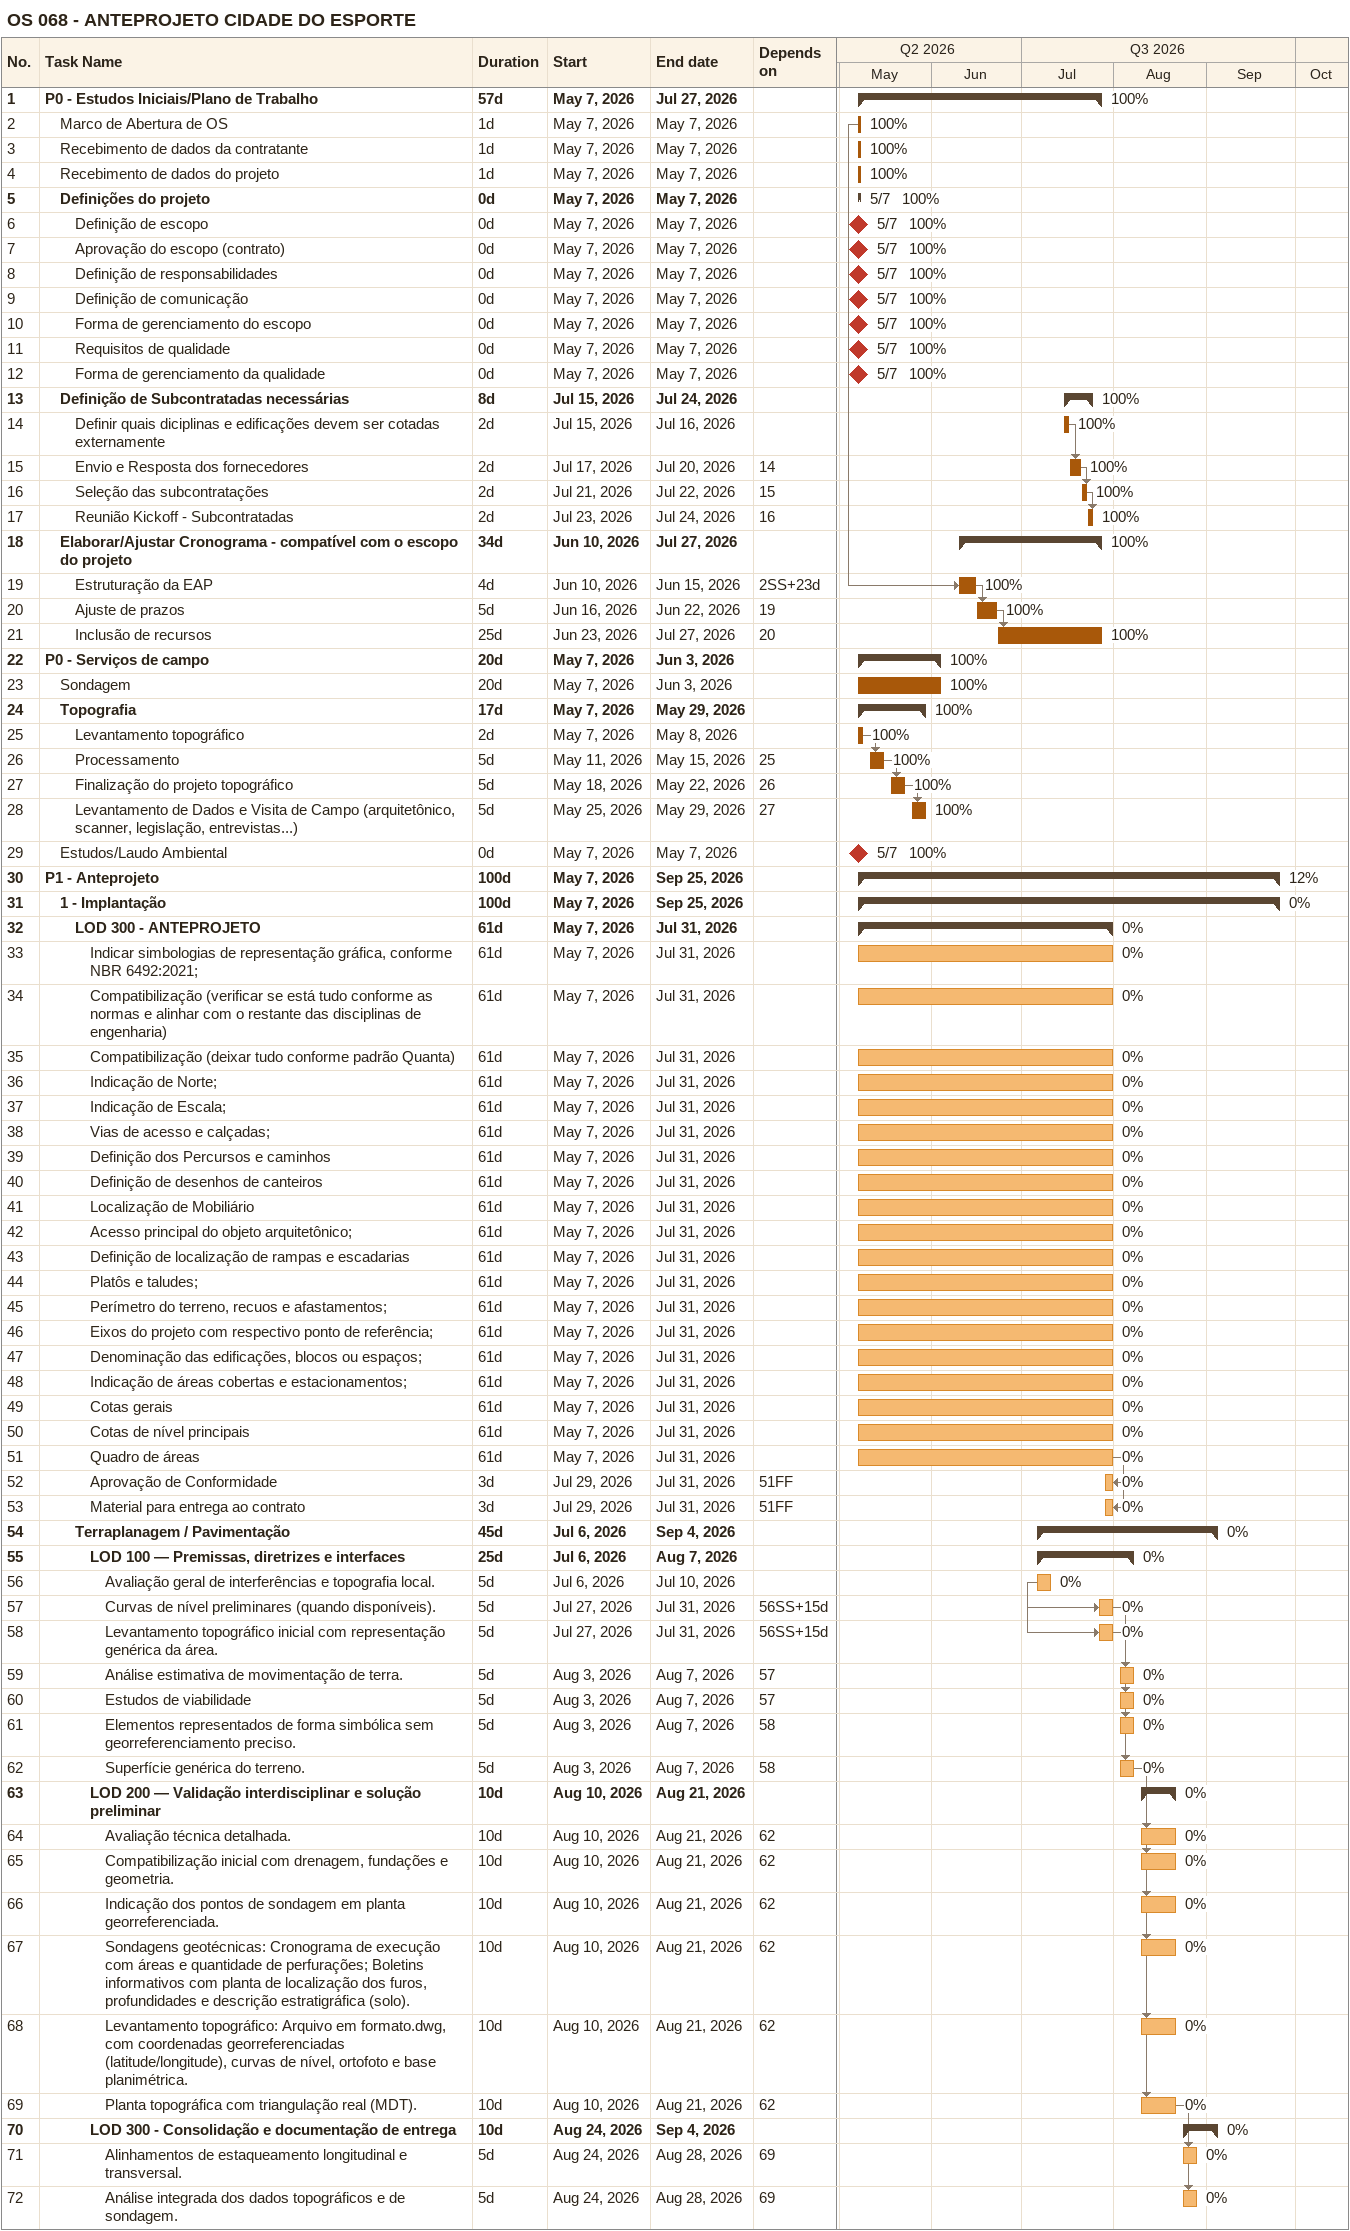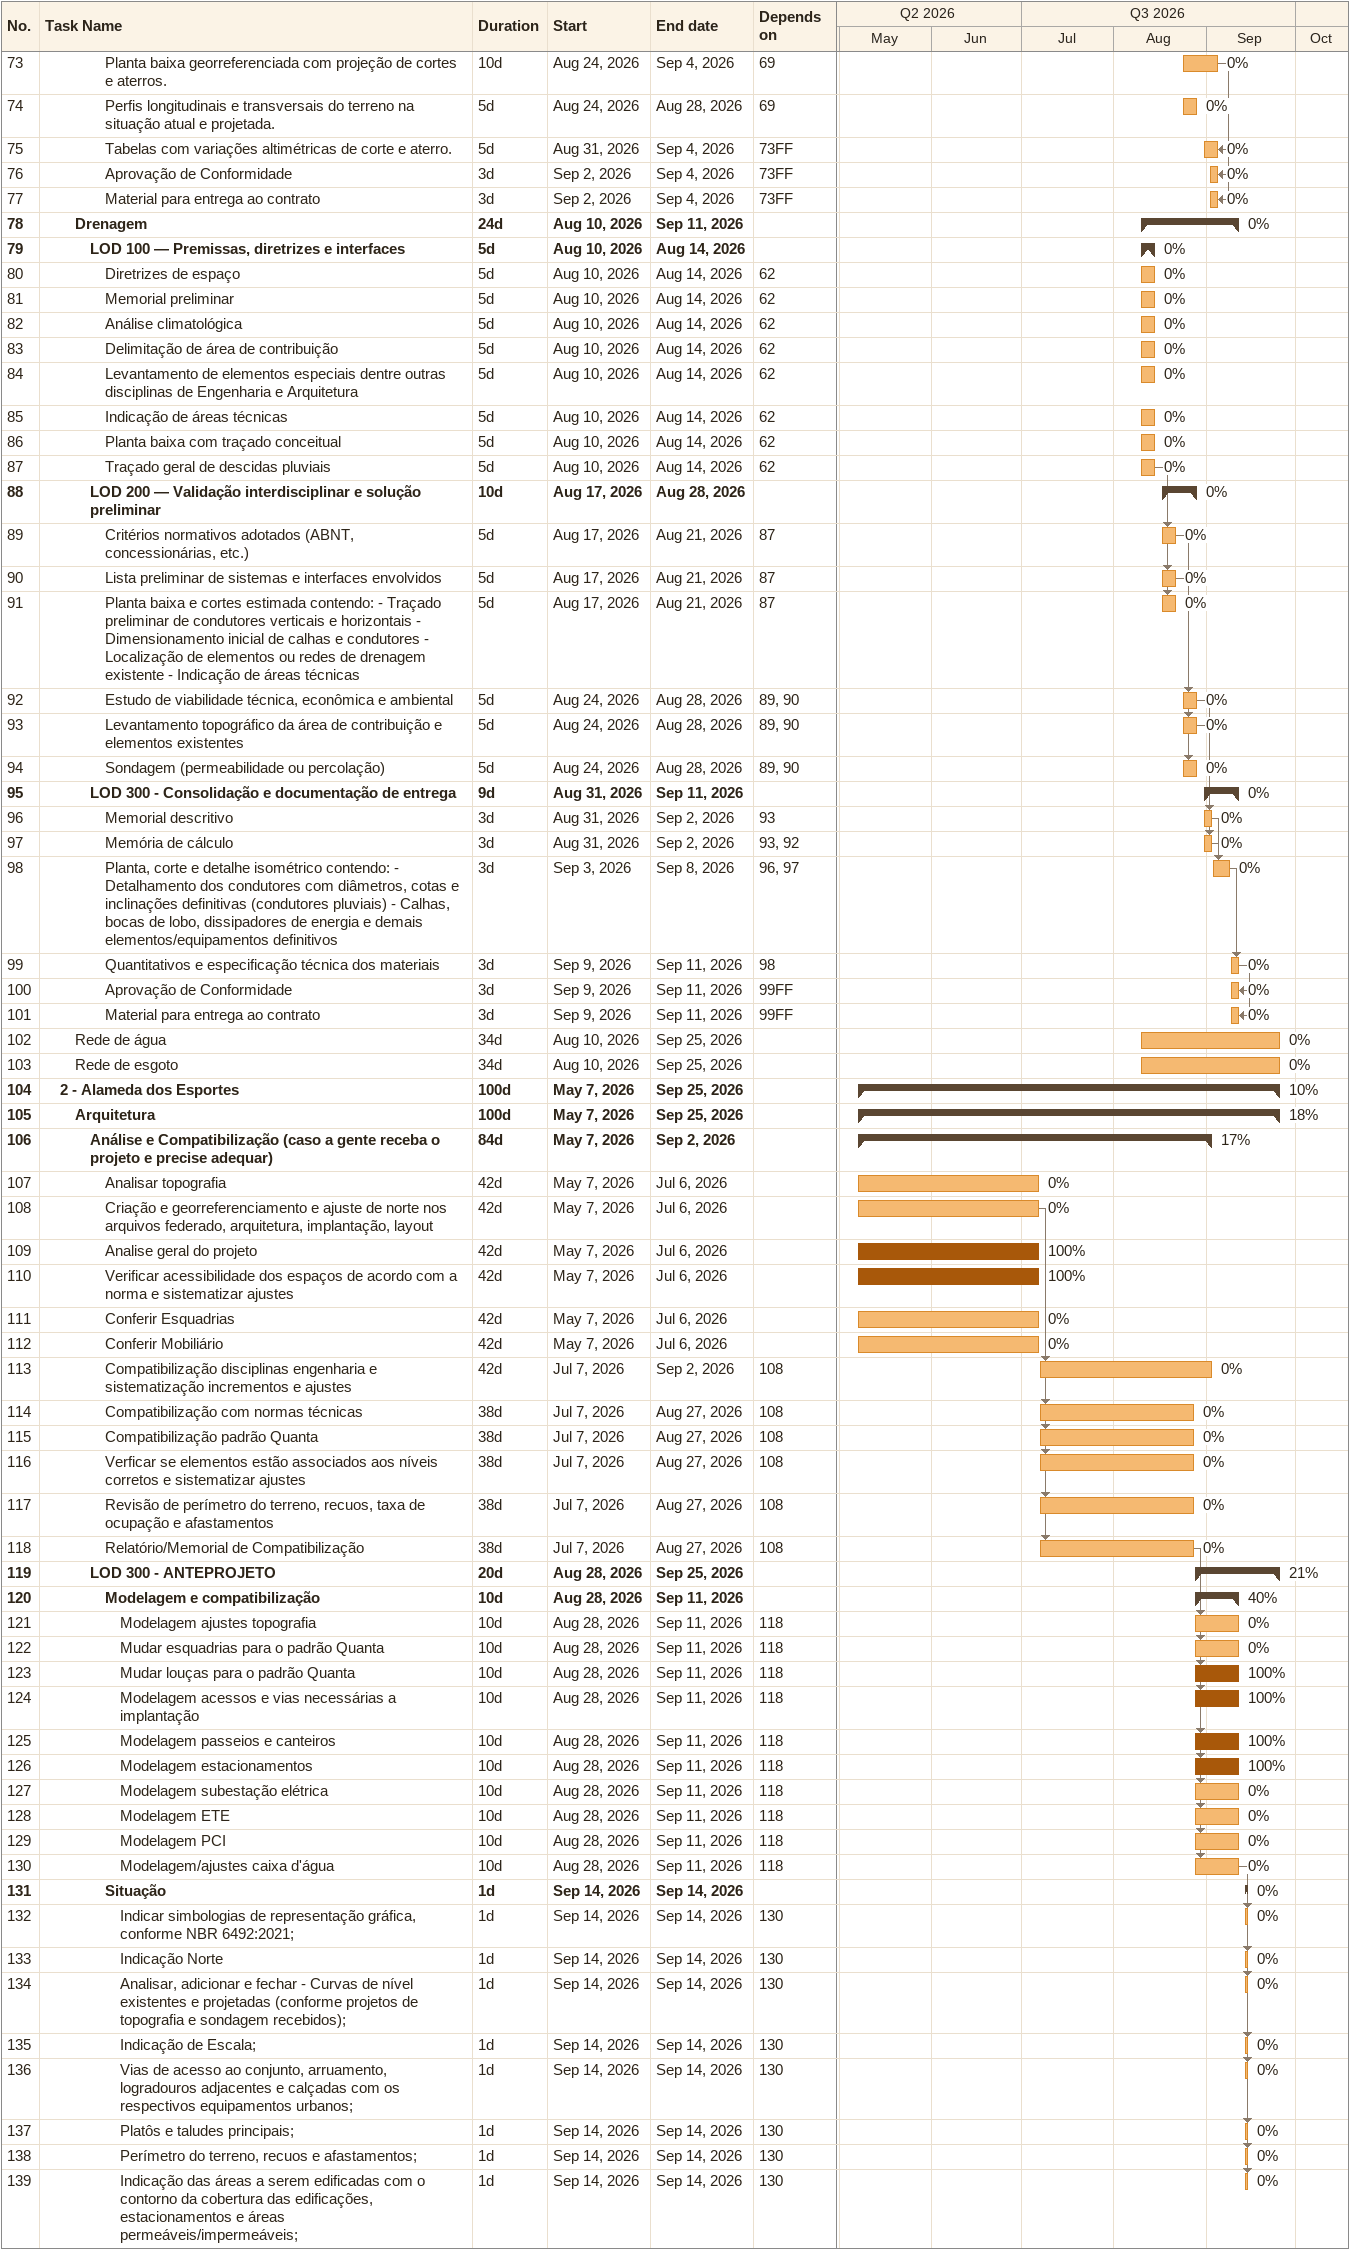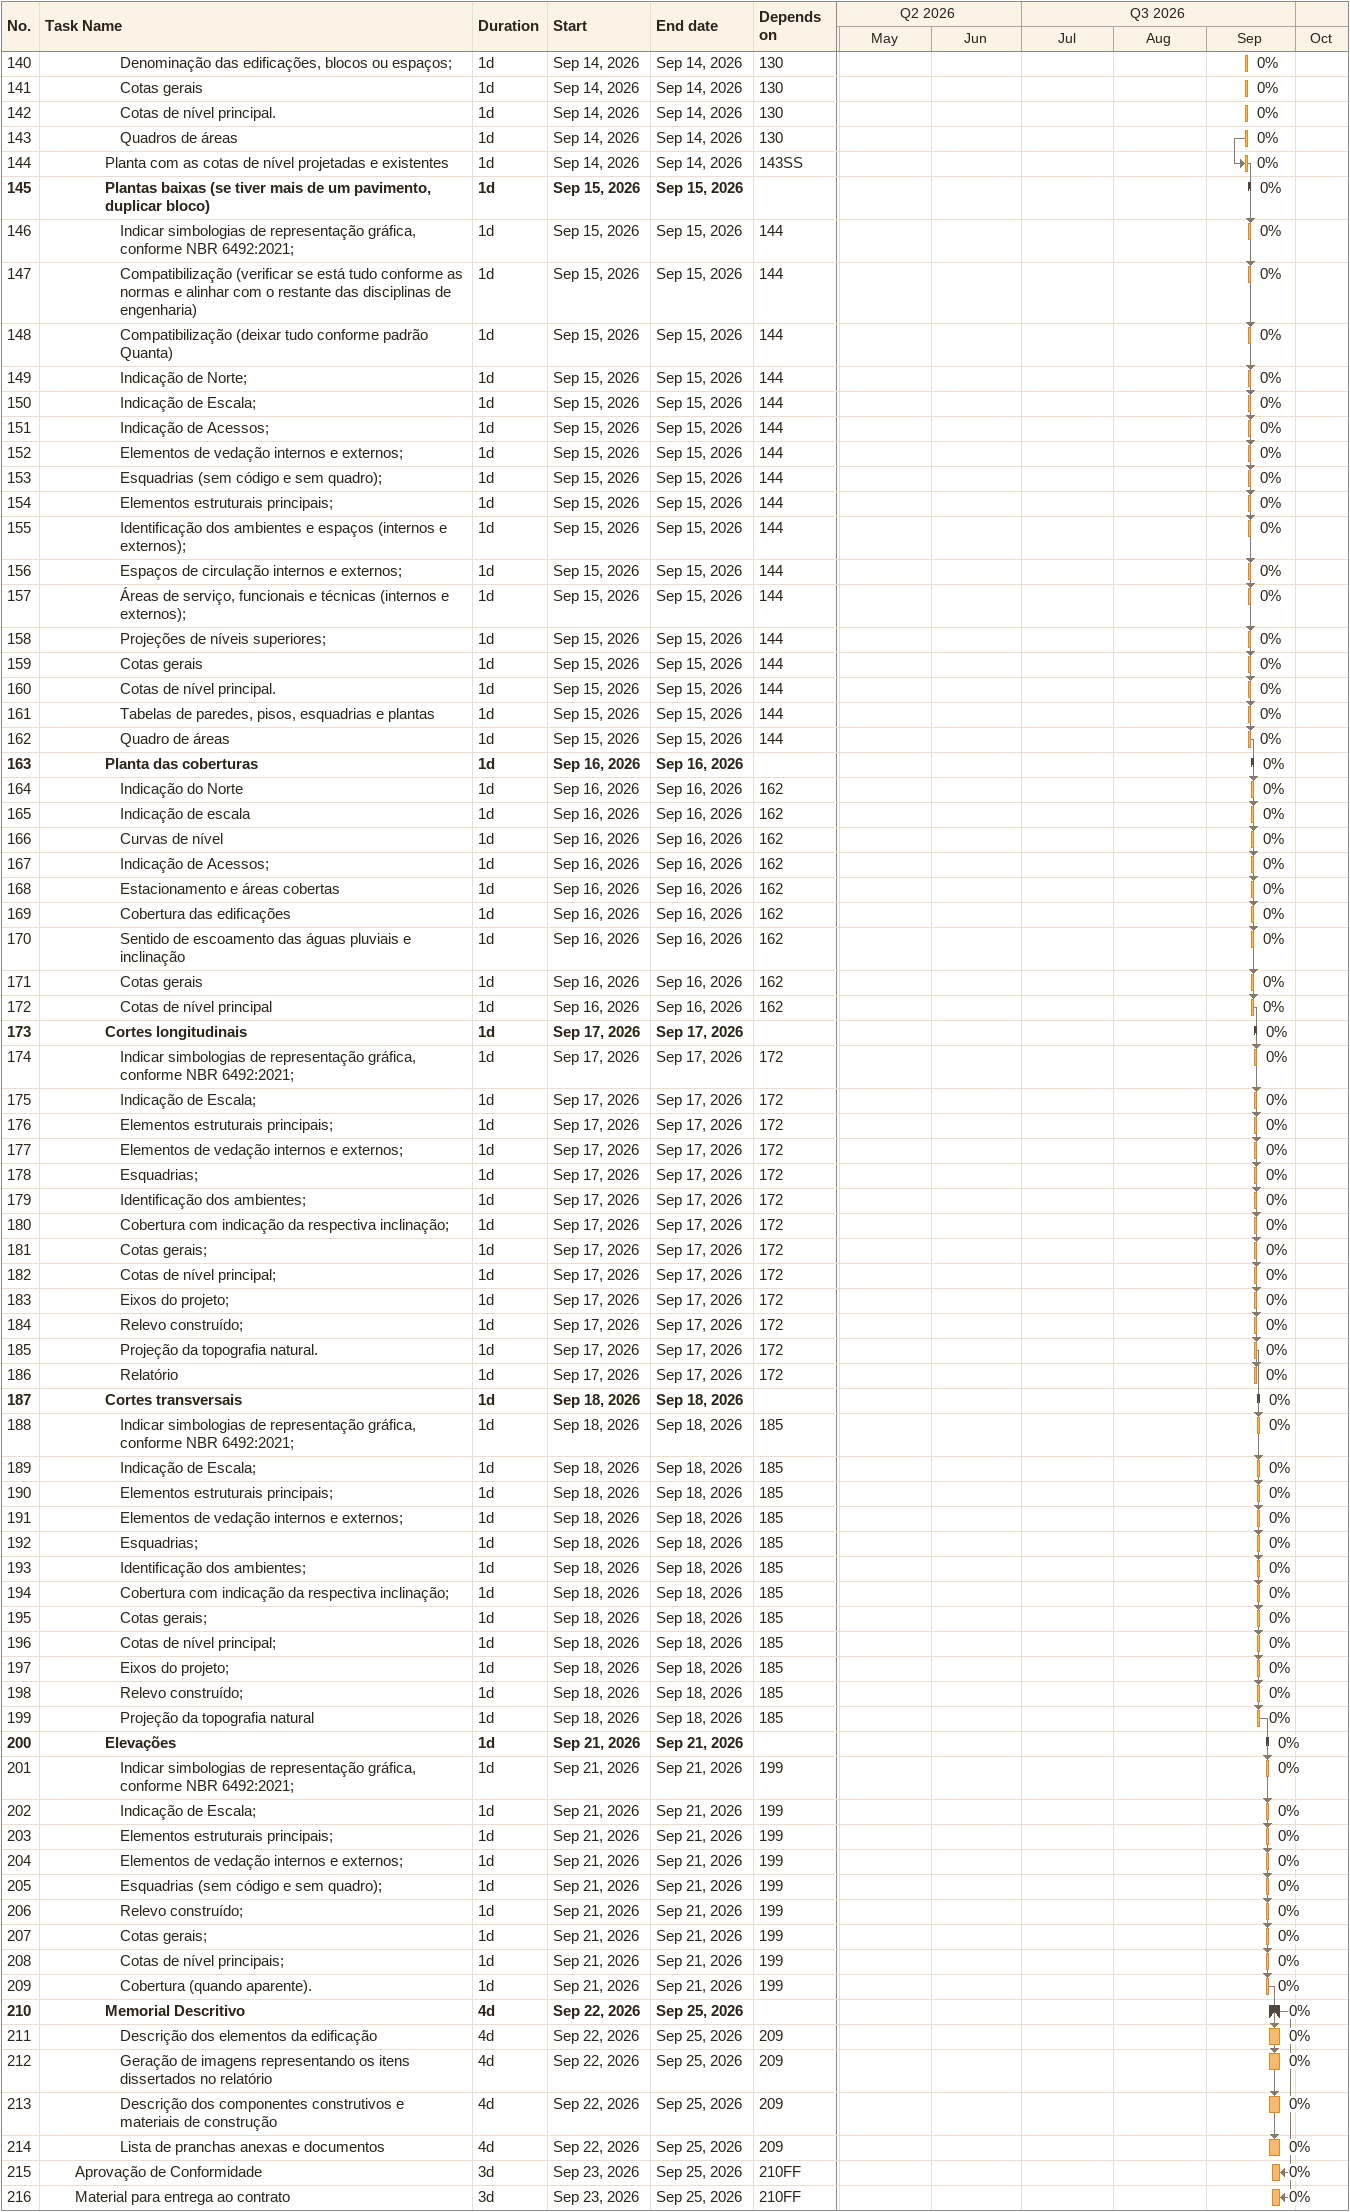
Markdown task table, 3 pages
OS 068 - ANTEPROJETO CIDADE DO ESPORTE

| ID | Level | Task | Duration | Start | Finish | Predecessors | % complete |
|---|---|---|---|---|---|---|---|
| 1 | 1 | **P0 - Estudos Iniciais/Plano de Trabalho** | 57d | 2026-05-07 | 2026-07-27 |  | 100 |
| 2 | 2 | Marco de Abertura de OS | 1d | 2026-05-07 | 2026-05-07 |  | 100 |
| 3 | 2 | Recebimento de dados da contratante | 1d | 2026-05-07 | 2026-05-07 |  | 100 |
| 4 | 2 | Recebimento de dados do projeto | 1d | 2026-05-07 | 2026-05-07 |  | 100 |
| 5 | 2 | **Definições do projeto** | 0d | 2026-05-07 | 2026-05-07 |  | 100 |
| 6 | 3 | Definição de escopo | 0d | 2026-05-07 | 2026-05-07 |  | 100 |
| 7 | 3 | Aprovação do escopo (contrato) | 0d | 2026-05-07 | 2026-05-07 |  | 100 |
| 8 | 3 | Definição de responsabilidades | 0d | 2026-05-07 | 2026-05-07 |  | 100 |
| 9 | 3 | Definição de comunicação | 0d | 2026-05-07 | 2026-05-07 |  | 100 |
| 10 | 3 | Forma de gerenciamento do escopo | 0d | 2026-05-07 | 2026-05-07 |  | 100 |
| 11 | 3 | Requisitos de qualidade | 0d | 2026-05-07 | 2026-05-07 |  | 100 |
| 12 | 3 | Forma de gerenciamento da qualidade | 0d | 2026-05-07 | 2026-05-07 |  | 100 |
| 13 | 2 | **Definição de Subcontratadas necessárias** | 8d | 2026-07-15 | 2026-07-24 |  | 100 |
| 14 | 3 | Definir quais diciplinas e edificações devem ser cotadas externamente | 2d | 2026-07-15 | 2026-07-16 |  | 100 |
| 15 | 3 | Envio e Resposta dos fornecedores | 2d | 2026-07-17 | 2026-07-20 | 14 | 100 |
| 16 | 3 | Seleção das subcontratações | 2d | 2026-07-21 | 2026-07-22 | 15 | 100 |
| 17 | 3 | Reunião Kickoff - Subcontratadas | 2d | 2026-07-23 | 2026-07-24 | 16 | 100 |
| 18 | 2 | **Elaborar/Ajustar Cronograma - compatível com o escopo do projeto** | 34d | 2026-06-10 | 2026-07-27 |  | 100 |
| 19 | 3 | Estruturação da EAP | 4d | 2026-06-10 | 2026-06-15 | 2SS+23d | 100 |
| 20 | 3 | Ajuste de prazos | 5d | 2026-06-16 | 2026-06-22 | 19 | 100 |
| 21 | 3 | Inclusão de recursos | 25d | 2026-06-23 | 2026-07-27 | 20 | 100 |
| 22 | 1 | **P0 - Serviços de campo** | 20d | 2026-05-07 | 2026-06-03 |  | 100 |
| 23 | 2 | Sondagem | 20d | 2026-05-07 | 2026-06-03 |  | 100 |
| 24 | 2 | **Topografia** | 17d | 2026-05-07 | 2026-05-29 |  | 100 |
| 25 | 3 | Levantamento topográfico | 2d | 2026-05-07 | 2026-05-08 |  | 100 |
| 26 | 3 | Processamento | 5d | 2026-05-11 | 2026-05-15 | 25 | 100 |
| 27 | 3 | Finalização do projeto topográfico | 5d | 2026-05-18 | 2026-05-22 | 26 | 100 |
| 28 | 3 | Levantamento de Dados e Visita de Campo (arquitetônico, scanner, legislação, entrevistas...) | 5d | 2026-05-25 | 2026-05-29 | 27 | 100 |
| 29 | 2 | Estudos/Laudo Ambiental | 0d | 2026-05-07 | 2026-05-07 |  | 100 |
| 30 | 1 | **P1 - Anteprojeto** | 100d | 2026-05-07 | 2026-09-25 |  | 12 |
| 31 | 2 | **1 - Implantação** | 100d | 2026-05-07 | 2026-09-25 |  | 0 |
| 32 | 3 | **LOD 300 - ANTEPROJETO** | 61d | 2026-05-07 | 2026-07-31 |  | 0 |
| 33 | 4 | Indicar simbologias de representação gráfica, conforme NBR 6492:2021; | 61d | 2026-05-07 | 2026-07-31 |  | 0 |
| 34 | 4 | Compatibilização (verificar se está tudo conforme as normas e alinhar com o restante das disciplinas de engenharia) | 61d | 2026-05-07 | 2026-07-31 |  | 0 |
| 35 | 4 | Compatibilização (deixar tudo conforme padrão Quanta) | 61d | 2026-05-07 | 2026-07-31 |  | 0 |
| 36 | 4 | Indicação de Norte; | 61d | 2026-05-07 | 2026-07-31 |  | 0 |
| 37 | 4 | Indicação de Escala; | 61d | 2026-05-07 | 2026-07-31 |  | 0 |
| 38 | 4 | Vias de acesso e calçadas; | 61d | 2026-05-07 | 2026-07-31 |  | 0 |
| 39 | 4 | Definição dos Percursos e caminhos | 61d | 2026-05-07 | 2026-07-31 |  | 0 |
| 40 | 4 | Definição de desenhos de canteiros | 61d | 2026-05-07 | 2026-07-31 |  | 0 |
| 41 | 4 | Localização de Mobiliário | 61d | 2026-05-07 | 2026-07-31 |  | 0 |
| 42 | 4 | Acesso principal do objeto arquitetônico; | 61d | 2026-05-07 | 2026-07-31 |  | 0 |
| 43 | 4 | Definição de localização de rampas e escadarias | 61d | 2026-05-07 | 2026-07-31 |  | 0 |
| 44 | 4 | Platôs e taludes; | 61d | 2026-05-07 | 2026-07-31 |  | 0 |
| 45 | 4 | Perímetro do terreno, recuos e afastamentos; | 61d | 2026-05-07 | 2026-07-31 |  | 0 |
| 46 | 4 | Eixos do projeto com respectivo ponto de referência; | 61d | 2026-05-07 | 2026-07-31 |  | 0 |
| 47 | 4 | Denominação das edificações, blocos ou espaços; | 61d | 2026-05-07 | 2026-07-31 |  | 0 |
| 48 | 4 | Indicação de áreas cobertas e estacionamentos; | 61d | 2026-05-07 | 2026-07-31 |  | 0 |
| 49 | 4 | Cotas gerais | 61d | 2026-05-07 | 2026-07-31 |  | 0 |
| 50 | 4 | Cotas de nível principais | 61d | 2026-05-07 | 2026-07-31 |  | 0 |
| 51 | 4 | Quadro de áreas | 61d | 2026-05-07 | 2026-07-31 |  | 0 |
| 52 | 4 | Aprovação de Conformidade | 3d | 2026-07-29 | 2026-07-31 | 51FF | 0 |
| 53 | 4 | Material para entrega ao contrato | 3d | 2026-07-29 | 2026-07-31 | 51FF | 0 |
| 54 | 3 | **Terraplanagem / Pavimentação** | 45d | 2026-07-06 | 2026-09-04 |  | 0 |
| 55 | 4 | **LOD 100 — Premissas, diretrizes e interfaces** | 25d | 2026-07-06 | 2026-08-07 |  | 0 |
| 56 | 5 | Avaliação geral de interferências e topografia local. | 5d | 2026-07-06 | 2026-07-10 |  | 0 |
| 57 | 5 | Curvas de nível preliminares (quando disponíveis). | 5d | 2026-07-27 | 2026-07-31 | 56SS+15d | 0 |
| 58 | 5 | Levantamento topográfico inicial com representação genérica da área. | 5d | 2026-07-27 | 2026-07-31 | 56SS+15d | 0 |
| 59 | 5 | Análise estimativa de movimentação de terra. | 5d | 2026-08-03 | 2026-08-07 | 57 | 0 |
| 60 | 5 | Estudos de viabilidade | 5d | 2026-08-03 | 2026-08-07 | 57 | 0 |
| 61 | 5 | Elementos representados de forma simbólica sem georreferenciamento preciso. | 5d | 2026-08-03 | 2026-08-07 | 58 | 0 |
| 62 | 5 | Superfície genérica do terreno. | 5d | 2026-08-03 | 2026-08-07 | 58 | 0 |
| 63 | 4 | **LOD 200 — Validação interdisciplinar e solução preliminar** | 10d | 2026-08-10 | 2026-08-21 |  | 0 |
| 64 | 5 | Avaliação técnica detalhada. | 10d | 2026-08-10 | 2026-08-21 | 62 | 0 |
| 65 | 5 | Compatibilização inicial com drenagem, fundações e geometria. | 10d | 2026-08-10 | 2026-08-21 | 62 | 0 |
| 66 | 5 | Indicação dos pontos de sondagem em planta georreferenciada. | 10d | 2026-08-10 | 2026-08-21 | 62 | 0 |
| 67 | 5 | Sondagens geotécnicas: Cronograma de execução com áreas e quantidade de perfurações; Boletins informativos com planta de localização dos furos, profundidades e descrição estratigráfica (solo). | 10d | 2026-08-10 | 2026-08-21 | 62 | 0 |
| 68 | 5 | Levantamento topográfico: Arquivo em formato.dwg, com coordenadas georreferenciadas (latitude/longitude), curvas de nível, ortofoto e base planimétrica. | 10d | 2026-08-10 | 2026-08-21 | 62 | 0 |
| 69 | 5 | Planta topográfica com triangulação real (MDT). | 10d | 2026-08-10 | 2026-08-21 | 62 | 0 |
| 70 | 4 | **LOD 300 - Consolidação e documentação de entrega** | 10d | 2026-08-24 | 2026-09-04 |  | 0 |
| 71 | 5 | Alinhamentos de estaqueamento longitudinal e transversal. | 5d | 2026-08-24 | 2026-08-28 | 69 | 0 |
| 72 | 5 | Análise integrada dos dados topográficos e de sondagem. | 5d | 2026-08-24 | 2026-08-28 | 69 | 0 |
| 73 | 5 | Planta baixa georreferenciada com projeção de cortes e aterros. | 10d | 2026-08-24 | 2026-09-04 | 69 | 0 |
| 74 | 5 | Perfis longitudinais e transversais do terreno na situação atual e projetada. | 5d | 2026-08-24 | 2026-08-28 | 69 | 0 |
| 75 | 5 | Tabelas com variações altimétricas de corte e aterro. | 5d | 2026-08-31 | 2026-09-04 | 73FF | 0 |
| 76 | 5 | Aprovação de Conformidade | 3d | 2026-09-02 | 2026-09-04 | 73FF | 0 |
| 77 | 5 | Material para entrega ao contrato | 3d | 2026-09-02 | 2026-09-04 | 73FF | 0 |
| 78 | 3 | **Drenagem** | 24d | 2026-08-10 | 2026-09-11 |  | 0 |
| 79 | 4 | **LOD 100 — Premissas, diretrizes e interfaces** | 5d | 2026-08-10 | 2026-08-14 |  | 0 |
| 80 | 5 | Diretrizes de espaço | 5d | 2026-08-10 | 2026-08-14 | 62 | 0 |
| 81 | 5 | Memorial preliminar | 5d | 2026-08-10 | 2026-08-14 | 62 | 0 |
| 82 | 5 | Análise climatológica | 5d | 2026-08-10 | 2026-08-14 | 62 | 0 |
| 83 | 5 | Delimitação de área de contribuição | 5d | 2026-08-10 | 2026-08-14 | 62 | 0 |
| 84 | 5 | Levantamento de elementos especiais dentre outras disciplinas de Engenharia e Arquitetura | 5d | 2026-08-10 | 2026-08-14 | 62 | 0 |
| 85 | 5 | Indicação de áreas técnicas | 5d | 2026-08-10 | 2026-08-14 | 62 | 0 |
| 86 | 5 | Planta baixa com traçado conceitual | 5d | 2026-08-10 | 2026-08-14 | 62 | 0 |
| 87 | 5 | Traçado geral de descidas pluviais | 5d | 2026-08-10 | 2026-08-14 | 62 | 0 |
| 88 | 4 | **LOD 200 — Validação interdisciplinar e solução preliminar** | 10d | 2026-08-17 | 2026-08-28 |  | 0 |
| 89 | 5 | Critérios normativos adotados (ABNT, concessionárias, etc.) | 5d | 2026-08-17 | 2026-08-21 | 87 | 0 |
| 90 | 5 | Lista preliminar de sistemas e interfaces envolvidos | 5d | 2026-08-17 | 2026-08-21 | 87 | 0 |
| 91 | 5 | Planta baixa e cortes estimada contendo: - Traçado preliminar de condutores verticais e horizontais - Dimensionamento inicial de calhas e condutores - Localização de elementos ou redes de drenagem existente - Indicação de áreas técnicas | 5d | 2026-08-17 | 2026-08-21 | 87 | 0 |
| 92 | 5 | Estudo de viabilidade técnica, econômica e ambiental | 5d | 2026-08-24 | 2026-08-28 | 89, 90 | 0 |
| 93 | 5 | Levantamento topográfico da área de contribuição e elementos existentes | 5d | 2026-08-24 | 2026-08-28 | 89, 90 | 0 |
| 94 | 5 | Sondagem (permeabilidade ou percolação) | 5d | 2026-08-24 | 2026-08-28 | 89, 90 | 0 |
| 95 | 4 | **LOD 300 - Consolidação e documentação de entrega** | 9d | 2026-08-31 | 2026-09-11 |  | 0 |
| 96 | 5 | Memorial descritivo | 3d | 2026-08-31 | 2026-09-02 | 93 | 0 |
| 97 | 5 | Memória de cálculo | 3d | 2026-08-31 | 2026-09-02 | 93, 92 | 0 |
| 98 | 5 | Planta, corte e detalhe isométrico contendo: - Detalhamento dos condutores com diâmetros, cotas e inclinações definitivas (condutores pluviais) - Calhas, bocas de lobo, dissipadores de energia e demais elementos/equipamentos definitivos | 3d | 2026-09-03 | 2026-09-08 | 96, 97 | 0 |
| 99 | 5 | Quantitativos e especificação técnica dos materiais | 3d | 2026-09-09 | 2026-09-11 | 98 | 0 |
| 100 | 5 | Aprovação de Conformidade | 3d | 2026-09-09 | 2026-09-11 | 99FF | 0 |
| 101 | 5 | Material para entrega ao contrato | 3d | 2026-09-09 | 2026-09-11 | 99FF | 0 |
| 102 | 3 | Rede de água | 34d | 2026-08-10 | 2026-09-25 |  | 0 |
| 103 | 3 | Rede de esgoto | 34d | 2026-08-10 | 2026-09-25 |  | 0 |
| 104 | 2 | **2 - Alameda dos Esportes** | 100d | 2026-05-07 | 2026-09-25 |  | 10 |
| 105 | 3 | **Arquitetura** | 100d | 2026-05-07 | 2026-09-25 |  | 18 |
| 106 | 4 | **Análise e Compatibilização (caso a gente receba o projeto e precise adequar)** | 84d | 2026-05-07 | 2026-09-02 |  | 17 |
| 107 | 5 | Analisar topografia | 42d | 2026-05-07 | 2026-07-06 |  | 0 |
| 108 | 5 | Criação e georreferenciamento e ajuste de norte nos arquivos federado, arquitetura, implantação, layout | 42d | 2026-05-07 | 2026-07-06 |  | 0 |
| 109 | 5 | Analise geral do projeto | 42d | 2026-05-07 | 2026-07-06 |  | 100 |
| 110 | 5 | Verificar acessibilidade dos espaços de acordo com a norma e sistematizar ajustes | 42d | 2026-05-07 | 2026-07-06 |  | 100 |
| 111 | 5 | Conferir Esquadrias | 42d | 2026-05-07 | 2026-07-06 |  | 0 |
| 112 | 5 | Conferir Mobiliário | 42d | 2026-05-07 | 2026-07-06 |  | 0 |
| 113 | 5 | Compatibilização disciplinas engenharia e sistematização incrementos e ajustes | 42d | 2026-07-07 | 2026-09-02 | 108 | 0 |
| 114 | 5 | Compatibilização com normas técnicas | 38d | 2026-07-07 | 2026-08-27 | 108 | 0 |
| 115 | 5 | Compatibilização padrão Quanta | 38d | 2026-07-07 | 2026-08-27 | 108 | 0 |
| 116 | 5 | Verficar se elementos estão associados aos níveis corretos e sistematizar ajustes | 38d | 2026-07-07 | 2026-08-27 | 108 | 0 |
| 117 | 5 | Revisão de perímetro do terreno, recuos, taxa de ocupação e afastamentos | 38d | 2026-07-07 | 2026-08-27 | 108 | 0 |
| 118 | 5 | Relatório/Memorial de Compatibilização | 38d | 2026-07-07 | 2026-08-27 | 108 | 0 |
| 119 | 4 | **LOD 300 - ANTEPROJETO** | 20d | 2026-08-28 | 2026-09-25 |  | 21 |
| 120 | 5 | **Modelagem e compatibilização** | 10d | 2026-08-28 | 2026-09-11 |  | 40 |
| 121 | 6 | Modelagem ajustes topografia | 10d | 2026-08-28 | 2026-09-11 | 118 | 0 |
| 122 | 6 | Mudar esquadrias para o padrão Quanta | 10d | 2026-08-28 | 2026-09-11 | 118 | 0 |
| 123 | 6 | Mudar louças para o padrão Quanta | 10d | 2026-08-28 | 2026-09-11 | 118 | 100 |
| 124 | 6 | Modelagem acessos e vias necessárias a implantação | 10d | 2026-08-28 | 2026-09-11 | 118 | 100 |
| 125 | 6 | Modelagem passeios e canteiros | 10d | 2026-08-28 | 2026-09-11 | 118 | 100 |
| 126 | 6 | Modelagem estacionamentos | 10d | 2026-08-28 | 2026-09-11 | 118 | 100 |
| 127 | 6 | Modelagem subestação elétrica | 10d | 2026-08-28 | 2026-09-11 | 118 | 0 |
| 128 | 6 | Modelagem ETE | 10d | 2026-08-28 | 2026-09-11 | 118 | 0 |
| 129 | 6 | Modelagem PCI | 10d | 2026-08-28 | 2026-09-11 | 118 | 0 |
| 130 | 6 | Modelagem/ajustes caixa d'água | 10d | 2026-08-28 | 2026-09-11 | 118 | 0 |
| 131 | 5 | **Situação** | 1d | 2026-09-14 | 2026-09-14 |  | 0 |
| 132 | 6 | Indicar simbologias de representação gráfica, conforme NBR 6492:2021; | 1d | 2026-09-14 | 2026-09-14 | 130 | 0 |
| 133 | 6 | Indicação Norte | 1d | 2026-09-14 | 2026-09-14 | 130 | 0 |
| 134 | 6 | Analisar, adicionar e fechar - Curvas de nível existentes e projetadas (conforme projetos de topografia e sondagem recebidos); | 1d | 2026-09-14 | 2026-09-14 | 130 | 0 |
| 135 | 6 | Indicação de Escala; | 1d | 2026-09-14 | 2026-09-14 | 130 | 0 |
| 136 | 6 | Vias de acesso ao conjunto, arruamento, logradouros adjacentes e calçadas com os respectivos equipamentos urbanos; | 1d | 2026-09-14 | 2026-09-14 | 130 | 0 |
| 137 | 6 | Platôs e taludes principais; | 1d | 2026-09-14 | 2026-09-14 | 130 | 0 |
| 138 | 6 | Perímetro do terreno, recuos e afastamentos; | 1d | 2026-09-14 | 2026-09-14 | 130 | 0 |
| 139 | 6 | Indicação das áreas a serem edificadas com o contorno da cobertura das edificações, estacionamentos e áreas permeáveis/impermeáveis; | 1d | 2026-09-14 | 2026-09-14 | 130 | 0 |
| 140 | 6 | Denominação das edificações, blocos ou espaços; | 1d | 2026-09-14 | 2026-09-14 | 130 | 0 |
| 141 | 6 | Cotas gerais | 1d | 2026-09-14 | 2026-09-14 | 130 | 0 |
| 142 | 6 | Cotas de nível principal. | 1d | 2026-09-14 | 2026-09-14 | 130 | 0 |
| 143 | 6 | Quadros de áreas | 1d | 2026-09-14 | 2026-09-14 | 130 | 0 |
| 144 | 5 | Planta com as cotas de nível projetadas e existentes | 1d | 2026-09-14 | 2026-09-14 | 143SS | 0 |
| 145 | 5 | **Plantas baixas (se tiver mais de um pavimento, duplicar bloco)** | 1d | 2026-09-15 | 2026-09-15 |  | 0 |
| 146 | 6 | Indicar simbologias de representação gráfica, conforme NBR 6492:2021; | 1d | 2026-09-15 | 2026-09-15 | 144 | 0 |
| 147 | 6 | Compatibilização (verificar se está tudo conforme as normas e alinhar com o restante das disciplinas de engenharia) | 1d | 2026-09-15 | 2026-09-15 | 144 | 0 |
| 148 | 6 | Compatibilização (deixar tudo conforme padrão Quanta) | 1d | 2026-09-15 | 2026-09-15 | 144 | 0 |
| 149 | 6 | Indicação de Norte; | 1d | 2026-09-15 | 2026-09-15 | 144 | 0 |
| 150 | 6 | Indicação de Escala; | 1d | 2026-09-15 | 2026-09-15 | 144 | 0 |
| 151 | 6 | Indicação de Acessos; | 1d | 2026-09-15 | 2026-09-15 | 144 | 0 |
| 152 | 6 | Elementos de vedação internos e externos; | 1d | 2026-09-15 | 2026-09-15 | 144 | 0 |
| 153 | 6 | Esquadrias (sem código e sem quadro); | 1d | 2026-09-15 | 2026-09-15 | 144 | 0 |
| 154 | 6 | Elementos estruturais principais; | 1d | 2026-09-15 | 2026-09-15 | 144 | 0 |
| 155 | 6 | Identificação dos ambientes e espaços (internos e externos); | 1d | 2026-09-15 | 2026-09-15 | 144 | 0 |
| 156 | 6 | Espaços de circulação internos e externos; | 1d | 2026-09-15 | 2026-09-15 | 144 | 0 |
| 157 | 6 | Áreas de serviço, funcionais e técnicas (internos e externos); | 1d | 2026-09-15 | 2026-09-15 | 144 | 0 |
| 158 | 6 | Projeções de níveis superiores; | 1d | 2026-09-15 | 2026-09-15 | 144 | 0 |
| 159 | 6 | Cotas gerais | 1d | 2026-09-15 | 2026-09-15 | 144 | 0 |
| 160 | 6 | Cotas de nível principal. | 1d | 2026-09-15 | 2026-09-15 | 144 | 0 |
| 161 | 6 | Tabelas de paredes, pisos, esquadrias e plantas | 1d | 2026-09-15 | 2026-09-15 | 144 | 0 |
| 162 | 6 | Quadro de áreas | 1d | 2026-09-15 | 2026-09-15 | 144 | 0 |
| 163 | 5 | **Planta das coberturas** | 1d | 2026-09-16 | 2026-09-16 |  | 0 |
| 164 | 6 | Indicação do Norte | 1d | 2026-09-16 | 2026-09-16 | 162 | 0 |
| 165 | 6 | Indicação de escala | 1d | 2026-09-16 | 2026-09-16 | 162 | 0 |
| 166 | 6 | Curvas de nível | 1d | 2026-09-16 | 2026-09-16 | 162 | 0 |
| 167 | 6 | Indicação de Acessos; | 1d | 2026-09-16 | 2026-09-16 | 162 | 0 |
| 168 | 6 | Estacionamento e áreas cobertas | 1d | 2026-09-16 | 2026-09-16 | 162 | 0 |
| 169 | 6 | Cobertura das edificações | 1d | 2026-09-16 | 2026-09-16 | 162 | 0 |
| 170 | 6 | Sentido de escoamento das águas pluviais e inclinação | 1d | 2026-09-16 | 2026-09-16 | 162 | 0 |
| 171 | 6 | Cotas gerais | 1d | 2026-09-16 | 2026-09-16 | 162 | 0 |
| 172 | 6 | Cotas de nível principal | 1d | 2026-09-16 | 2026-09-16 | 162 | 0 |
| 173 | 5 | **Cortes longitudinais** | 1d | 2026-09-17 | 2026-09-17 |  | 0 |
| 174 | 6 | Indicar simbologias de representação gráfica, conforme NBR 6492:2021; | 1d | 2026-09-17 | 2026-09-17 | 172 | 0 |
| 175 | 6 | Indicação de Escala; | 1d | 2026-09-17 | 2026-09-17 | 172 | 0 |
| 176 | 6 | Elementos estruturais principais; | 1d | 2026-09-17 | 2026-09-17 | 172 | 0 |
| 177 | 6 | Elementos de vedação internos e externos; | 1d | 2026-09-17 | 2026-09-17 | 172 | 0 |
| 178 | 6 | Esquadrias; | 1d | 2026-09-17 | 2026-09-17 | 172 | 0 |
| 179 | 6 | Identificação dos ambientes; | 1d | 2026-09-17 | 2026-09-17 | 172 | 0 |
| 180 | 6 | Cobertura com indicação da respectiva inclinação; | 1d | 2026-09-17 | 2026-09-17 | 172 | 0 |
| 181 | 6 | Cotas gerais; | 1d | 2026-09-17 | 2026-09-17 | 172 | 0 |
| 182 | 6 | Cotas de nível principal; | 1d | 2026-09-17 | 2026-09-17 | 172 | 0 |
| 183 | 6 | Eixos do projeto; | 1d | 2026-09-17 | 2026-09-17 | 172 | 0 |
| 184 | 6 | Relevo construído; | 1d | 2026-09-17 | 2026-09-17 | 172 | 0 |
| 185 | 6 | Projeção da topografia natural. | 1d | 2026-09-17 | 2026-09-17 | 172 | 0 |
| 186 | 6 | Relatório | 1d | 2026-09-17 | 2026-09-17 | 172 | 0 |
| 187 | 5 | **Cortes transversais** | 1d | 2026-09-18 | 2026-09-18 |  | 0 |
| 188 | 6 | Indicar simbologias de representação gráfica, conforme NBR 6492:2021; | 1d | 2026-09-18 | 2026-09-18 | 185 | 0 |
| 189 | 6 | Indicação de Escala; | 1d | 2026-09-18 | 2026-09-18 | 185 | 0 |
| 190 | 6 | Elementos estruturais principais; | 1d | 2026-09-18 | 2026-09-18 | 185 | 0 |
| 191 | 6 | Elementos de vedação internos e externos; | 1d | 2026-09-18 | 2026-09-18 | 185 | 0 |
| 192 | 6 | Esquadrias; | 1d | 2026-09-18 | 2026-09-18 | 185 | 0 |
| 193 | 6 | Identificação dos ambientes; | 1d | 2026-09-18 | 2026-09-18 | 185 | 0 |
| 194 | 6 | Cobertura com indicação da respectiva inclinação; | 1d | 2026-09-18 | 2026-09-18 | 185 | 0 |
| 195 | 6 | Cotas gerais; | 1d | 2026-09-18 | 2026-09-18 | 185 | 0 |
| 196 | 6 | Cotas de nível principal; | 1d | 2026-09-18 | 2026-09-18 | 185 | 0 |
| 197 | 6 | Eixos do projeto; | 1d | 2026-09-18 | 2026-09-18 | 185 | 0 |
| 198 | 6 | Relevo construído; | 1d | 2026-09-18 | 2026-09-18 | 185 | 0 |
| 199 | 6 | Projeção da topografia natural | 1d | 2026-09-18 | 2026-09-18 | 185 | 0 |
| 200 | 5 | **Elevações** | 1d | 2026-09-21 | 2026-09-21 |  | 0 |
| 201 | 6 | Indicar simbologias de representação gráfica, conforme NBR 6492:2021; | 1d | 2026-09-21 | 2026-09-21 | 199 | 0 |
| 202 | 6 | Indicação de Escala; | 1d | 2026-09-21 | 2026-09-21 | 199 | 0 |
| 203 | 6 | Elementos estruturais principais; | 1d | 2026-09-21 | 2026-09-21 | 199 | 0 |
| 204 | 6 | Elementos de vedação internos e externos; | 1d | 2026-09-21 | 2026-09-21 | 199 | 0 |
| 205 | 6 | Esquadrias (sem código e sem quadro); | 1d | 2026-09-21 | 2026-09-21 | 199 | 0 |
| 206 | 6 | Relevo construído; | 1d | 2026-09-21 | 2026-09-21 | 199 | 0 |
| 207 | 6 | Cotas gerais; | 1d | 2026-09-21 | 2026-09-21 | 199 | 0 |
| 208 | 6 | Cotas de nível principais; | 1d | 2026-09-21 | 2026-09-21 | 199 | 0 |
| 209 | 6 | Cobertura (quando aparente). | 1d | 2026-09-21 | 2026-09-21 | 199 | 0 |
| 210 | 5 | **Memorial Descritivo** | 4d | 2026-09-22 | 2026-09-25 |  | 0 |
| 211 | 6 | Descrição dos elementos da edificação | 4d | 2026-09-22 | 2026-09-25 | 209 | 0 |
| 212 | 6 | Geração de imagens representando os itens dissertados no relatório | 4d | 2026-09-22 | 2026-09-25 | 209 | 0 |
| 213 | 6 | Descrição dos componentes construtivos e materiais de construção | 4d | 2026-09-22 | 2026-09-25 | 209 | 0 |
| 214 | 6 | Lista de pranchas anexas e documentos | 4d | 2026-09-22 | 2026-09-25 | 209 | 0 |
| 215 | 3 | Aprovação de Conformidade | 3d | 2026-09-23 | 2026-09-25 | 210FF | 0 |
| 216 | 3 | Material para entrega ao contrato | 3d | 2026-09-23 | 2026-09-25 | 210FF | 0 |
